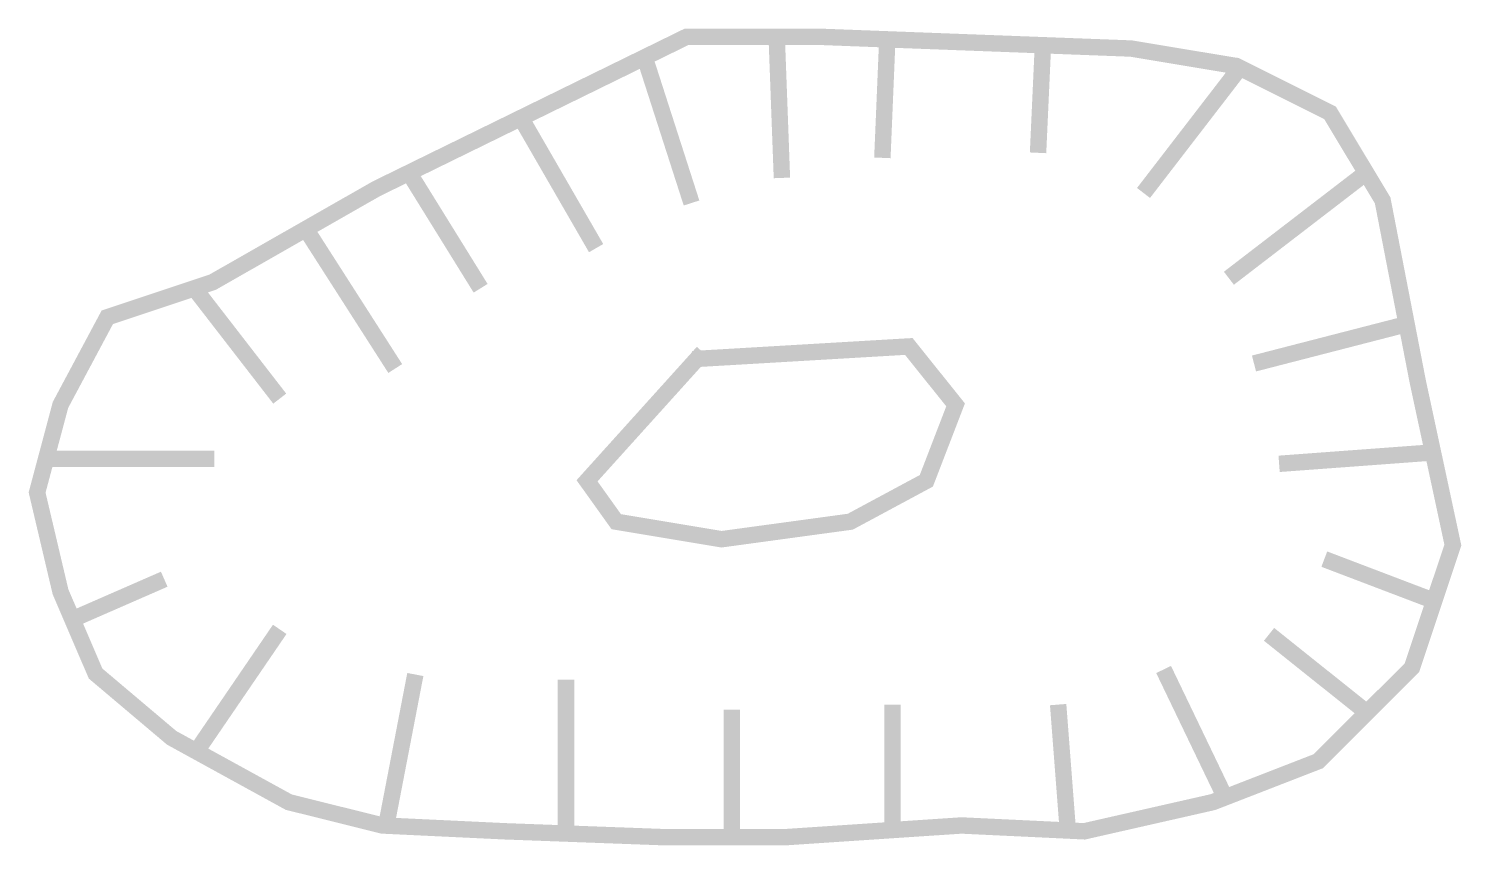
# Model space of a CAD drawing. Extents: x -0.04 to 8.69, y 0.01 to 4.99.
import ezdxf

# ---------------------------------------------------------------- set-up
doc = ezdxf.new("R2010")
doc.units = 0
doc.header["$MEASUREMENT"] = 0
doc.layers.get('0').update_dxf_attribs({"linetype": 'CONTINUOUS'})

msp = doc.modelspace()

# ---------------------------------------------------------------- linework, layer by layer
at = {"const_width": 0.1}
for points in [[(2.0768, 4.0101), (1.078, 3.4402), (0.4359, 3.2265), (0.1505, 2.6923), (0.0078, 2.158), (0.1505, 1.5526), (0.3645, 1.054), (0.8283, 0.6622), (1.5418, 0.2704), (2.1125, 0.1279), (2.8617, 0.0923), (3.8248, 0.0567), (4.5739, 0.0567), (5.6441, 0.1279), (6.3933, 0.0923), (7.1781, 0.2704), (7.8202, 0.5197), (8.3909, 1.0896), (8.6407, 1.8375), (8.4266, 2.8347), (8.2126, 3.9388), (7.8915, 4.4731), (7.3208, 4.758), (6.6786, 4.8648), (4.788, 4.9361), (3.9675, 4.9361), (2.0768, 4.0101)], [(4.5495, 4.0761), (4.5177, 4.9361)], [(5.162, 4.1984), (5.1926, 4.9324)], [(6.1113, 4.229), (6.1419, 4.9018)], [(3.9983, 3.9231), (3.7125, 4.8112)], [(6.7544, 3.9843), (7.3668, 4.7795)], [(3.4165, 3.6479), (2.9572, 4.4431)], [(2.7122, 3.4032), (2.2757, 4.1074)], [(7.275, 3.4644), (8.1115, 4.1071)], [(2.1916, 2.9139), (1.6465, 3.7645)], [(1.4873, 2.7304), (0.9667, 3.4032)], [(7.4281, 2.9445), (8.3774, 3.1892)], [(4.0679, 3.0127), (3.3611, 2.2293), (3.5394, 1.98), (4.1815, 1.8731), (4.9664, 1.98), (5.4301, 2.2293), (5.6085, 2.6923), (5.3231, 3.0484), (4.0049, 2.971)], [(7.5812, 2.3328), (8.5194, 2.4022)], [(1.0892, 2.3634), (0.0627, 2.3634)], [(7.8568, 1.7518), (8.5269, 1.4968)], [(0.783, 1.6294), (0.2226, 1.3846)], [(1.4873, 1.3236), (0.9792, 0.5793)], [(7.5199, 1.293), (8.1324, 0.8037)], [(2.3141, 1.0483), (2.1366, 0.1268)], [(3.2328, 1.0178), (3.2328, 0.0697)], [(6.8769, 1.0789), (7.2517, 0.299)], [(4.2433, 0.8343), (4.2433, 0.0567)], [(5.2232, 0.8648), (5.2232, 0.1003)], [(6.2338, 0.8648), (6.295, 0.0697)]]:
    msp.add_lwpolyline(points, dxfattribs=at)

doc.saveas('drawing.dxf')
